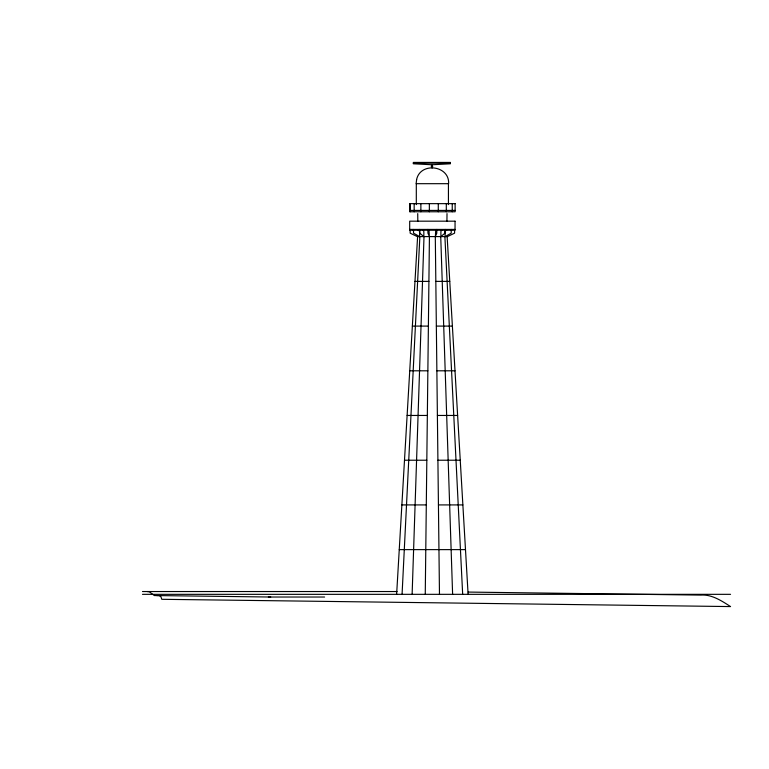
<?xml version="1.0" encoding="UTF-8"?>
<svg xmlns="http://www.w3.org/2000/svg" width="769" height="769" viewBox="0 0 769 769"><rect width="100%" height="100%" fill="white"/><g stroke="black" fill="none" stroke-linecap="round" stroke-linejoin="round"><path stroke-width="1.15" d="M425.257 594.331L429.429 236.592M412.126 594.331L424.007 236.592M402.072 594.331L419.855 236.592M396.631 594.331L417.605 236.592M447.01 213.609L446.924 221.28M431.592 164.758L431.303 166.758L432.707 166.758L432.13 164.758L450.384 163.787L450.384 162.422L413.338 162.422L413.338 163.787L432.13 164.758M439.474 594.331L435.302 236.592L436.792 233.17L436.792 230.239M435.725 230.239L435.36 236.592M413.338 163.201L450.384 163.201M431.592 165.143L432.13 165.143M431.832 167.825L431.736 166.758L432.361 167.825M409.627 210.418L455.113 210.418M409.694 229.422L455.046 229.422M414.981 281.387L428.91 281.387M435.831 281.387L449.759 281.387M412.357 326.094L428.391 326.094M436.35 326.094L452.383 326.094M409.742 370.802L427.872 370.802M436.869 370.802L454.998 370.802M407.118 415.452L427.343 415.452M437.388 415.452L457.622 415.452M404.494 460.218L426.824 460.218M437.917 460.218L460.247 460.218M401.879 504.916L426.305 504.916M438.436 504.916L462.861 504.916M399.255 549.624L465.485 549.624M142.486 591.534L397.054 591.534M142.486 594.331L730.55 594.331M268.371 597.023L324.605 597.032M468.148 592.072L700.809 595.1C711.738 594.235 721.687 600.868 730.55 606.578L161.807 599.301L160.846 596.571L159.01 595.571L154.329 595.552L149.33 591.774L147.139 591.534M156.674 595.562L270.717 597.032M429.015 230.239L429.371 236.592L427.949 233.17L427.862 229.422M417.73 213.609L417.817 221.28M447.135 236.592L468.11 594.331M444.886 236.592L462.669 594.331M440.733 236.592L452.614 594.331M454.594 230.239L454.594 233.17L447.423 236.592L417.317 236.592L410.146 233.17L410.146 230.239M452.239 203.65L452.239 211.763M451.595 229.422L451.595 230.239M451.211 230.239L451.211 233.17L445.126 236.592L445.126 232.084A1.846 1.538 -90 0 1 446.664 230.239M448.433 183.685L448.433 204.602M446.308 203.65L446.308 211.763M445.213 229.422L445.213 230.239M444.963 230.239L444.963 233.17L440.897 236.592L440.897 232.084A1.846 1.029 -90 0 1 441.925 230.239M438.282 203.65L438.282 211.763M436.879 229.422L436.879 230.239M429.352 203.65L429.352 211.763M420.874 203.65L420.874 211.763M419.778 230.239L419.778 233.17L423.844 236.592L423.844 232.084A1.846 1.029 -90 0 0 422.815 230.239M419.528 229.422L419.528 230.239M416.308 183.685L416.308 204.602M414.164 203.65L414.164 211.763M413.53 230.239L413.53 233.17L419.605 236.592L419.605 232.084A1.846 1.538 -90 0 0 418.067 230.239M413.145 229.422L413.145 230.239M410.204 203.65L410.204 211.763M416.635 179.456L416.125 183.685L448.615 183.685C449.663 165.393 420.47 161.701 416.635 179.456M455.113 203.65L409.656 203.65L409.656 211.763L455.142 211.763L455.113 203.65M455.046 221.174L409.694 221.174L409.694 230.239L455.046 230.239L455.046 221.174"/></g></svg>
